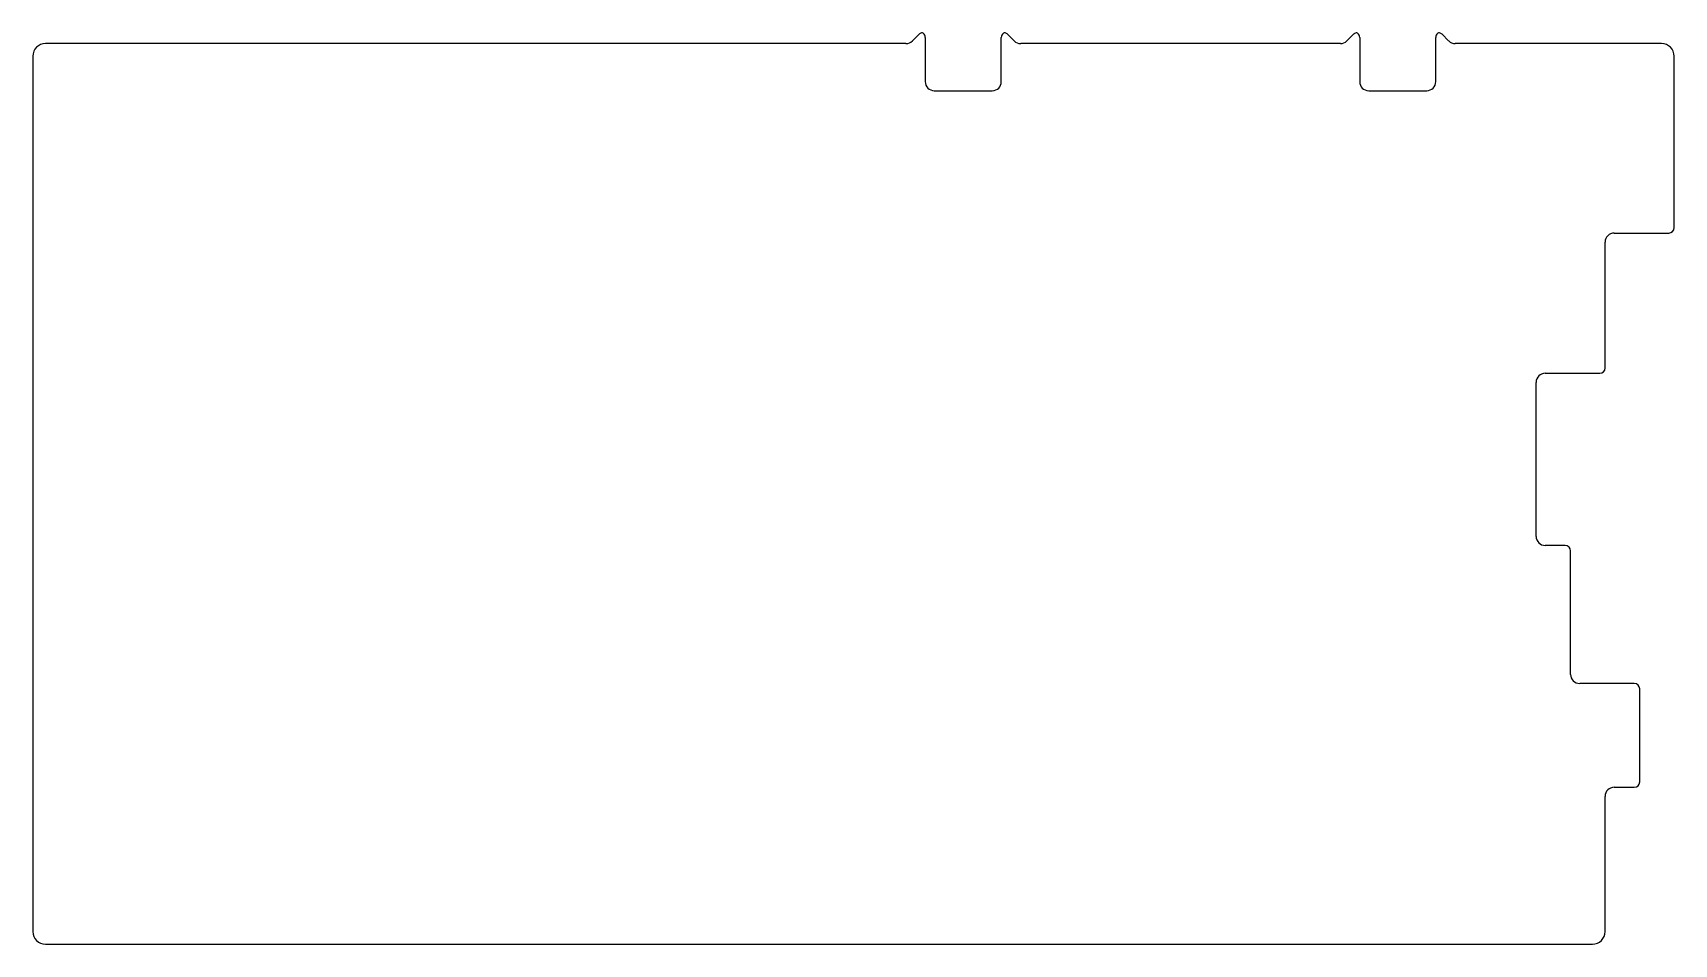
# Model space of a CAD drawing. Header units: millimetres. Extents: x -2 to 225, y -123 to 3.
import ezdxf

# ---------------------------------------------------------------- set-up
doc = ezdxf.new("R2010")
doc.units = ezdxf.units.MM

msp = doc.modelspace()

# ---------------------------------------------------------------- linework, layer by layer
at = {"color": 7, "linetype": 'Continuous', "lineweight": 25}
for p, q in [((120.54, 3.03), (119.62, 2.12)), ((121.4, 2.59), (121.4, -3.5)), ((131.9, -3.5), (131.9, 2.59)), ((133.68, 2.12), (132.77, 3.03)), ((180.49, 3.03), (179.57, 2.12)), ((181.35, 2.59), (181.35, -3.5)), ((191.85, -3.5), (191.85, 2.59)), ((193.63, 2.12), (192.72, 3.03)), ((-1.75, 0), (-1.75, -120.83)), ((118.74, 1.75), (0, 1.75)), ((178.69, 1.75), (134.57, 1.75)), ((223, 1.75), (194.52, 1.75)), ((224.75, -23.65), (224.75, 0)), ((122.65, -4.75), (130.65, -4.75)), ((182.6, -4.75), (190.6, -4.75)), ((216.47, -24.4), (224, -24.4)), ((215.22, -43.02), (215.22, -25.65)), ((205.7, -66.28), (205.7, -45.02)), ((206.95, -43.77), (214.47, -43.77)), ((209.71, -67.53), (206.95, -67.53)), ((210.46, -85.33), (210.46, -68.28)), ((219.24, -86.58), (211.71, -86.58)), ((219.99, -100.17), (219.99, -87.33)), ((216.47, -100.92), (219.24, -100.92)), ((215.22, -120.83), (215.22, -102.17)), ((0, -122.58), (213.47, -122.58))]:
    msp.add_line(p, q, dxfattribs=at)
for centre, radius, start, end in [((121.07, 2.5), 0.75, 102.8424, 135), ((120.96, 2.99), 0.25, 52.6878, 102.8424), ((120.65, 2.59), 0.75, 0, 52.6878), ((132.65, 2.59), 0.75, 127.3122, 180), ((132.35, 2.99), 0.25, 77.1576, 127.3122), ((132.24, 2.5), 0.75, 45, 77.1576), ((181.02, 2.5), 0.75, 102.8424, 135), ((180.91, 2.99), 0.25, 52.6878, 102.8424), ((180.6, 2.59), 0.75, 360, 52.6878), ((192.6, 2.59), 0.75, 127.3122, 180), ((192.3, 2.99), 0.25, 77.1576, 127.3122), ((192.19, 2.5), 0.75, 45, 77.1576), ((0, 0), 1.75, 90, 180), ((118.74, 3), 1.25, 270, 315), ((134.57, 3), 1.25, 225, 270), ((178.69, 3), 1.25, 270, 315), ((194.52, 3), 1.25, 225, 270), ((223, 0), 1.75, 0, 90), ((122.65, -3.5), 1.25, 180, 270), ((130.65, -3.5), 1.25, 270, 0), ((182.6, -3.5), 1.25, 180, 270), ((190.6, -3.5), 1.25, 270, 0), ((216.47, -25.65), 1.25, 90, 180), ((224, -23.65), 0.75, 270, 0), ((214.47, -43.02), 0.75, 270, 360), ((206.95, -45.02), 1.25, 90, 180), ((206.95, -66.28), 1.25, 180, 270), ((209.71, -68.28), 0.75, 0, 90), ((211.71, -85.33), 1.25, 180, 270), ((219.24, -87.33), 0.75, 0, 90), ((216.47, -102.17), 1.25, 90, 180), ((219.24, -100.17), 0.75, 270, 360), ((0, -120.83), 1.75, 180, 270), ((213.47, -120.83), 1.75, 270, 0)]:
    msp.add_arc(centre, radius, start, end, dxfattribs=at)

doc.saveas('drawing.dxf')
